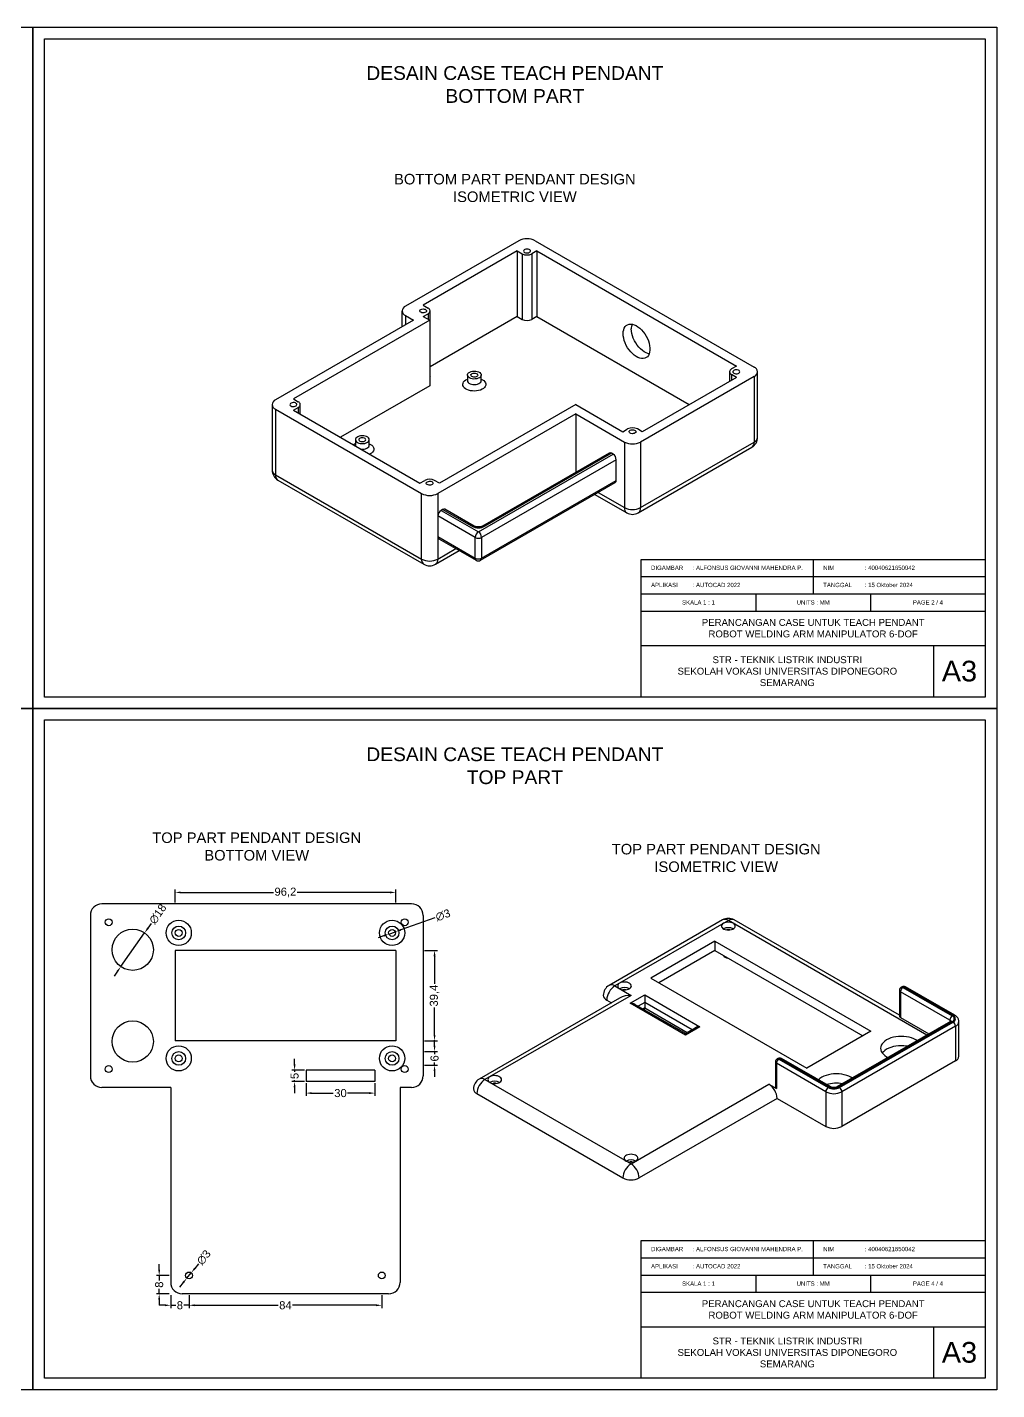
# Model space of a CAD drawing. Header units: millimetres. Extents: x 28 to 868, y 29 to 623.
# Drawn here: x 446 to 868, y 29 to 623 of the extents above; entities that cross this region are included whole.
import ezdxf

# ---------------------------------------------------------------- set-up
doc = ezdxf.new("R2010")
doc.units = ezdxf.units.MM
doc.layers.add('Text', color=7, linetype='Continuous')
doc.styles.get("Standard").update_dxf_attribs({"font": 'arial.ttf'})
doc.dimstyles.new('ISO-25', dxfattribs={"dimtxt": 3.5, "dimasz": 2.5, "dimexe": 1.25, "dimexo": 0.625, "dimtad": 0, "dimtxsty": 'Standard', "dimcen": 2.5, "dimadec": 0, "dimazin": 0, "dimtfac": 1, "dimtmove": 0, "dimatfit": 3, "dimfxl": 1, "dimarcsym": 0})

# ---------------------------------------------------------------- blocks, each defined once
blk = doc.blocks.new('*D52')
at = {"color": 0, "lineweight": -2, "transparency": 16777216}
for p, q in [((623.29, 234.77), (608.37, 229.56)), ((600.82, 226.93), (598.46, 226.1)), ((603.18, 227.75), (606.01, 228.74))]:
    blk.add_line(p, q, dxfattribs=at)
at = {"color": 0, "transparency": 16777216}
for points in [[(600.68, 227.32), (600.96, 226.53), (603.18, 227.75)], [(608.24, 229.95), (608.51, 229.17), (606.01, 228.74)]]:
    blk.add_solid(points, dxfattribs=at)
at = {"layer": 'Defpoints', "color": 0, "transparency": 16777216}
for p in [(603.18, 227.75), (606.01, 228.74)]:
    blk.add_point(p, dxfattribs=at)
at = {"color": 0, "transparency": 16777216, "insert": (626.76, 235.98), "char_height": 3.5, "attachment_point": 5, "rotation": 19.23751}
blk.add_mtext('∅3', dxfattribs=at)
blk = doc.blocks.new('*D53')
at = {"color": 0, "lineweight": -2, "transparency": 16777216}
for p, q in [((505.6, 65.89), (503.1, 65.89)), ((508.1, 70.27), (508.1, 64.64)), ((508.1, 65.89), (510.32, 65.89)), ((516.1, 65.89), (513.88, 65.89)), ((516.1, 70.27), (516.1, 64.64)), ((518.6, 65.89), (521.1, 65.89))]:
    blk.add_line(p, q, dxfattribs=at)
at = {"color": 0, "transparency": 16777216}
for points in [[(505.6, 66.31), (505.6, 65.48), (508.1, 65.89)], [(518.6, 66.31), (518.6, 65.48), (516.1, 65.89)]]:
    blk.add_solid(points, dxfattribs=at)
at = {"layer": 'Defpoints', "color": 0, "transparency": 16777216}
for p in [(508.1, 70.89), (508.1, 65.89), (516.1, 70.89)]:
    blk.add_point(p, dxfattribs=at)
at = {"color": 0, "transparency": 16777216, "insert": (512.1, 65.89), "char_height": 3.5, "attachment_point": 5}
blk.add_mtext('8', dxfattribs=at)
blk = doc.blocks.new('*D54')
at = {"color": 0, "lineweight": -2, "transparency": 16777216}
for p, q in [((503.1, 81.39), (503.1, 83.89)), ((507.47, 78.89), (501.85, 78.89)), ((503.1, 78.89), (503.1, 76.67)), ((503.1, 70.89), (503.1, 73.11)), ((507.47, 70.89), (501.85, 70.89)), ((503.1, 68.39), (503.1, 65.89))]:
    blk.add_line(p, q, dxfattribs=at)
at = {"color": 0, "transparency": 16777216}
for points in [[(502.68, 81.39), (503.51, 81.39), (503.1, 78.89)], [(502.68, 68.39), (503.51, 68.39), (503.1, 70.89)]]:
    blk.add_solid(points, dxfattribs=at)
at = {"layer": 'Defpoints', "color": 0, "transparency": 16777216}
for p in [(503.1, 78.89), (508.1, 78.89), (508.1, 70.89)]:
    blk.add_point(p, dxfattribs=at)
at = {"color": 0, "transparency": 16777216, "insert": (503.1, 74.89), "char_height": 3.5, "attachment_point": 5, "rotation": 90}
blk.add_mtext('8', dxfattribs=at)
blk = doc.blocks.new('*D55')
at = {"color": 0, "lineweight": -2, "transparency": 16777216}
for p, q in [((520.2, 83.93), (518.62, 81.99)), ((515.15, 77.73), (517.04, 80.06)), ((513.57, 75.79), (511.99, 73.85))]:
    blk.add_line(p, q, dxfattribs=at)
at = {"color": 0, "transparency": 16777216}
for points in [[(513.25, 76.06), (513.89, 75.53), (515.15, 77.73)], [(518.3, 82.26), (518.95, 81.73), (517.04, 80.06)]]:
    blk.add_solid(points, dxfattribs=at)
at = {"layer": 'Defpoints', "color": 0, "transparency": 16777216}
for p in [(515.15, 77.73), (517.04, 80.06)]:
    blk.add_point(p, dxfattribs=at)
at = {"color": 0, "transparency": 16777216, "insert": (522.53, 86.78), "char_height": 3.5, "attachment_point": 5, "rotation": 50.81553}
blk.add_mtext('∅3', dxfattribs=at)
blk = doc.blocks.new('*D56')
at = {"color": 0, "lineweight": -2, "transparency": 16777216}
for p, q in [((499.6, 232.34), (498.16, 230.3)), ((486.37, 213.53), (496.72, 228.25)), ((484.93, 211.49), (483.49, 209.44))]:
    blk.add_line(p, q, dxfattribs=at)
at = {"color": 0, "transparency": 16777216}
for points in [[(497.82, 230.54), (498.5, 230.06), (496.72, 228.25)], [(484.59, 211.73), (485.27, 211.25), (486.37, 213.53)]]:
    blk.add_solid(points, dxfattribs=at)
at = {"layer": 'Defpoints', "color": 0, "transparency": 16777216}
for p in [(496.72, 228.25), (486.37, 213.53)]:
    blk.add_point(p, dxfattribs=at)
at = {"color": 0, "transparency": 16777216, "insert": (502.5, 236.47), "char_height": 3.5, "attachment_point": 5, "rotation": 54.87887}
blk.add_mtext('∅18', dxfattribs=at)
blk = doc.blocks.new('*D57')
at = {"color": 0, "lineweight": -2, "transparency": 16777216}
for p, q in [((516.1, 70.27), (516.1, 64.64)), ((518.6, 65.89), (554.97, 65.89)), ((597.6, 65.89), (561.22, 65.89)), ((600.1, 70.27), (600.1, 64.64))]:
    blk.add_line(p, q, dxfattribs=at)
at = {"color": 0, "transparency": 16777216}
for points in [[(518.6, 66.31), (518.6, 65.48), (516.1, 65.89)], [(597.6, 66.31), (597.6, 65.48), (600.1, 65.89)]]:
    blk.add_solid(points, dxfattribs=at)
at = {"layer": 'Defpoints', "color": 0, "transparency": 16777216}
for p in [(516.1, 70.89), (600.1, 70.89), (600.1, 65.89)]:
    blk.add_point(p, dxfattribs=at)
at = {"color": 0, "transparency": 16777216, "insert": (558.1, 65.89), "char_height": 3.5, "attachment_point": 5}
blk.add_mtext('84', dxfattribs=at)
blk = doc.blocks.new('*D58')
at = {"color": 0, "lineweight": -2, "transparency": 16777216}
for p, q in [((510, 241.52), (510, 247.14)), ((512.5, 245.89), (552.94, 245.89)), ((603.7, 245.89), (563.25, 245.89)), ((606.2, 241.52), (606.2, 247.14))]:
    blk.add_line(p, q, dxfattribs=at)
at = {"color": 0, "transparency": 16777216}
for points in [[(512.5, 246.31), (512.5, 245.48), (510, 245.89)], [(603.7, 246.31), (603.7, 245.48), (606.2, 245.89)]]:
    blk.add_solid(points, dxfattribs=at)
at = {"layer": 'Defpoints', "color": 0, "transparency": 16777216}
for p in [(606.2, 245.89), (510, 240.89), (606.2, 240.89)]:
    blk.add_point(p, dxfattribs=at)
at = {"color": 0, "transparency": 16777216, "insert": (558.1, 245.89), "char_height": 3.5, "attachment_point": 5}
blk.add_mtext('96,2', dxfattribs=at)
blk = doc.blocks.new('*D59')
at = {"color": 0, "lineweight": -2, "transparency": 16777216}
for p, q in [((618.72, 220.59), (624.35, 220.59)), ((623.1, 218.09), (623.1, 206.06)), ((623.1, 183.69), (623.1, 195.73)), ((618.72, 181.19), (624.35, 181.19))]:
    blk.add_line(p, q, dxfattribs=at)
at = {"color": 0, "transparency": 16777216}
for points in [[(622.68, 218.09), (623.51, 218.09), (623.1, 220.59)], [(622.68, 183.69), (623.51, 183.69), (623.1, 181.19)]]:
    blk.add_solid(points, dxfattribs=at)
at = {"layer": 'Defpoints', "color": 0, "transparency": 16777216}
for p in [(618.1, 220.59), (623.1, 220.59), (618.1, 181.19)]:
    blk.add_point(p, dxfattribs=at)
at = {"color": 0, "transparency": 16777216, "insert": (623.1, 200.89), "char_height": 3.5, "attachment_point": 5, "rotation": 90}
blk.add_mtext('39,4', dxfattribs=at)
blk = doc.blocks.new('*D60')
at = {"color": 0, "lineweight": -2, "transparency": 16777216}
for p, q in [((623.1, 179.04), (623.1, 181.54)), ((618.72, 176.54), (624.35, 176.54)), ((623.1, 176.54), (623.1, 175.32)), ((618.72, 170.54), (624.35, 170.54)), ((623.1, 170.54), (623.1, 171.76)), ((623.1, 168.04), (623.1, 165.54))]:
    blk.add_line(p, q, dxfattribs=at)
at = {"color": 0, "transparency": 16777216}
for points in [[(622.68, 179.04), (623.51, 179.04), (623.1, 176.54)], [(622.68, 168.04), (623.51, 168.04), (623.1, 170.54)]]:
    blk.add_solid(points, dxfattribs=at)
at = {"layer": 'Defpoints', "color": 0, "transparency": 16777216}
for p in [(618.1, 176.54), (618.1, 170.54), (623.1, 170.54)]:
    blk.add_point(p, dxfattribs=at)
at = {"color": 0, "transparency": 16777216, "insert": (623.1, 173.54), "char_height": 3.5, "attachment_point": 5, "rotation": 90}
blk.add_mtext('6', dxfattribs=at)
blk = doc.blocks.new('*D62')
at = {"color": 0, "lineweight": -2, "transparency": 16777216}
for p, q in [((567.1, 162.77), (567.1, 157.14)), ((597.1, 162.77), (597.1, 157.14)), ((569.6, 158.39), (578.97, 158.39)), ((594.6, 158.39), (585.22, 158.39))]:
    blk.add_line(p, q, dxfattribs=at)
at = {"color": 0, "transparency": 16777216}
for points in [[(569.6, 158.81), (569.6, 157.98), (567.1, 158.39)], [(594.6, 158.81), (594.6, 157.98), (597.1, 158.39)]]:
    blk.add_solid(points, dxfattribs=at)
at = {"layer": 'Defpoints', "color": 0, "transparency": 16777216}
for p in [(567.1, 163.39), (597.1, 163.39), (597.1, 158.39)]:
    blk.add_point(p, dxfattribs=at)
at = {"color": 0, "transparency": 16777216, "insert": (582.1, 158.39), "char_height": 3.5, "attachment_point": 5}
blk.add_mtext('30', dxfattribs=at)
blk = doc.blocks.new('*D63')
at = {"color": 0, "lineweight": -2, "transparency": 16777216}
for p, q in [((562.1, 170.89), (562.1, 173.39)), ((566.47, 168.39), (560.85, 168.39)), ((562.1, 168.39), (562.1, 167.68)), ((566.47, 163.39), (560.85, 163.39)), ((562.1, 163.39), (562.1, 164.11)), ((562.1, 160.89), (562.1, 158.39))]:
    blk.add_line(p, q, dxfattribs=at)
at = {"color": 0, "transparency": 16777216}
for points in [[(561.68, 170.89), (562.51, 170.89), (562.1, 168.39)], [(561.68, 160.89), (562.51, 160.89), (562.1, 163.39)]]:
    blk.add_solid(points, dxfattribs=at)
at = {"layer": 'Defpoints', "color": 0, "transparency": 16777216}
for p in [(567.1, 168.39), (562.1, 163.39), (567.1, 163.39)]:
    blk.add_point(p, dxfattribs=at)
at = {"color": 0, "transparency": 16777216, "insert": (562.1, 165.89), "char_height": 3.5, "attachment_point": 5, "rotation": 90}
blk.add_mtext('5', dxfattribs=at)

msp = doc.modelspace()

# ---------------------------------------------------------------- linework, layer by layer
at = {"color": 7, "linetype": 'Continuous', "lineweight": 25}
for p, q in [((659.865, 530.017), (610.367, 501.443)), ((666.936, 530.017), (762.395, 474.909)), ((659.158, 525.527), (618.145, 501.851)), ((659.158, 525.527), (661.279, 524.302)), ((659.158, 525.527), (659.158, 496.948)), ((661.279, 524.302), (661.279, 495.723)), ((667.643, 525.527), (665.522, 524.302)), ((665.522, 524.302), (665.522, 495.723)), ((667.643, 525.527), (754.617, 475.318)), ((667.643, 525.527), (667.643, 496.948)), ((608.903, 499.402), (608.903, 492.433)), ((618.145, 501.851), (620.267, 500.626)), ((621.145, 470.823), (621.145, 499.402)), ((613.903, 495.32), (553.799, 460.622)), ((620.974, 495.32), (561.577, 461.03)), ((610.367, 497.361), (613.903, 495.32)), ((610.367, 497.361), (610.367, 493.279)), ((618.145, 496.952), (620.267, 498.177)), ((618.145, 496.952), (620.974, 495.32)), ((620.267, 498.177), (620.267, 495.728)), ((620.974, 495.32), (620.974, 466.741)), ((659.158, 496.948), (621.145, 475.004)), ((659.158, 496.948), (661.279, 495.723)), ((667.643, 496.948), (665.522, 495.723)), ((667.643, 496.948), (734.107, 458.579)), ((754.617, 475.318), (752.496, 474.093)), ((637.419, 471.436), (637.419, 468.986)), ((643.419, 468.986), (643.419, 471.436)), ((762.395, 470.827), (712.898, 442.253)), ((754.617, 470.419), (713.605, 446.743)), ((751.617, 472.868), (751.617, 468.687)), ((754.617, 470.419), (752.496, 471.644)), ((752.496, 471.644), (752.496, 469.195)), ((762.395, 470.827), (762.395, 442.248)), ((763.86, 444.289), (763.86, 472.868)), ((620.974, 466.741), (582.087, 444.292)), ((552.334, 458.581), (552.334, 430.002)), ((561.577, 461.03), (563.698, 459.806)), ((564.577, 454.4), (564.577, 458.581)), ((684.613, 458.581), (625.217, 424.292)), ((684.613, 458.581), (705.12, 446.743)), ((553.799, 456.54), (617.438, 419.802)), ((553.799, 456.54), (553.799, 427.961)), ((561.577, 456.132), (563.698, 457.357)), ((561.577, 456.132), (616.731, 424.292)), ((563.698, 457.357), (563.698, 454.907)), ((684.613, 454.499), (624.509, 419.802)), ((684.613, 454.499), (705.827, 442.253)), ((684.613, 454.499), (684.613, 429.049)), ((705.12, 446.743), (707.241, 447.968)), ((713.605, 446.743), (711.484, 447.968)), ((588.629, 443.27), (588.629, 440.82)), ((588.629, 440.815), (588.687, 440.482)), ((594.629, 440.82), (594.629, 443.27)), ((594.629, 441.496), (595.164, 441.228)), ((705.827, 442.253), (705.827, 413.674)), ((711.862, 411.385), (761.359, 439.959)), ((712.898, 442.253), (712.898, 413.674)), ((712.898, 413.674), (762.395, 442.248)), ((642.187, 403.064), (700.877, 436.945)), ((702.291, 434.496), (643.601, 400.615)), ((699.17, 437.452), (644.016, 405.612)), ((700.17, 437.353), (645.015, 405.513)), ((700.877, 436.945), (700.17, 437.353)), ((702.291, 425.514), (702.291, 434.496)), ((553.799, 427.961), (617.438, 391.223)), ((554.834, 425.672), (618.474, 388.934)), ((616.731, 424.292), (618.853, 425.517)), ((625.217, 424.292), (623.095, 425.517)), ((643.187, 390.717), (701.877, 424.598)), ((643.601, 391.633), (702.291, 425.514)), ((617.438, 391.223), (617.438, 419.802)), ((624.509, 419.802), (624.509, 391.223)), ((692.926, 419.431), (706.862, 411.385)), ((694.39, 420.276), (705.827, 413.674)), ((640.773, 400.615), (624.509, 410.003)), ((626.631, 412.861), (625.924, 412.453)), ((625.924, 412.453), (642.187, 403.064)), ((639.359, 405.513), (626.631, 412.861)), ((640.359, 405.612), (627.631, 412.96)), ((624.509, 401.021), (640.773, 391.633)), ((624.924, 400.106), (641.187, 390.717)), ((640.773, 391.633), (640.773, 400.615)), ((643.601, 400.615), (643.601, 391.633)), ((623.474, 388.934), (633.875, 394.938)), ((624.509, 391.223), (632.41, 395.784)), ((613.097, 240.893), (478.097, 240.893)), ((473.097, 235.893), (473.097, 165.893)), ((618.097, 235.893), (618.097, 165.893)), ((748.641, 233.919), (699.143, 205.345)), ((751.141, 233.672), (701.643, 205.097)), ((837.674, 183.717), (751.141, 233.672)), ((825.725, 192.306), (753.641, 233.919)), ((509.997, 220.593), (509.997, 181.193)), ((606.197, 220.593), (509.997, 220.593)), ((606.197, 220.593), (606.197, 181.193)), ((745.201, 224.61), (717.341, 208.526)), ((745.201, 220.527), (720.877, 206.485)), ((745.201, 224.61), (813.225, 185.34)), ((745.201, 224.61), (745.201, 220.527)), ((745.201, 220.527), (809.689, 183.299)), ((717.341, 208.526), (785.365, 169.257)), ((701.643, 205.097), (708.714, 201.015)), ((825.725, 203.222), (825.725, 191.874)), ((847.661, 190.2), (826.165, 202.609)), ((826.165, 202.609), (826.165, 191.398)), ((826.829, 204.725), (826.475, 204.521)), ((827.579, 204.65), (827.225, 204.446)), ((827.225, 204.446), (848.721, 192.037)), ((849.075, 192.241), (827.579, 204.65)), ((849.825, 192.315), (828.329, 204.725)), ((703.715, 199.82), (642.575, 164.525)), ((708.714, 201.015), (645.075, 164.277)), ((698.108, 198.974), (700.178, 197.778)), ((708.361, 197.546), (714.725, 201.22)), ((732.402, 183.667), (708.361, 197.546)), ((732.402, 184.343), (710.361, 197.067)), ((714.725, 197.954), (711.775, 196.251)), ((714.725, 201.22), (738.766, 187.341)), ((714.725, 201.22), (714.725, 195.504)), ((735.352, 186.046), (714.725, 197.954)), ((714.725, 195.504), (713.897, 195.026)), ((714.725, 195.504), (733.23, 184.821)), ((826.165, 191.398), (838.572, 184.236)), ((847.661, 190.2), (847.661, 189.483)), ((738.766, 187.341), (732.402, 183.667)), ((736.767, 186.862), (732.402, 184.343)), ((732.402, 184.343), (732.402, 183.667)), ((813.225, 185.34), (785.365, 169.257)), ((847.972, 189.662), (798.474, 161.088)), ((848.721, 189.588), (799.224, 161.013)), ((799.578, 160.809), (849.075, 189.384)), ((850.136, 187.547), (800.638, 158.972)), ((850.136, 187.547), (850.136, 172.44)), ((851.6, 174.482), (851.6, 189.588)), ((606.197, 181.193), (509.997, 181.193)), ((772.735, 173.497), (772.382, 173.293)), ((773.485, 173.423), (773.132, 173.219)), ((773.132, 173.219), (794.628, 160.809)), ((794.981, 161.013), (773.485, 173.423)), ((795.731, 161.088), (774.235, 173.497)), ((850.136, 172.44), (800.638, 143.866)), ((820.119, 174.258), (820.73, 173.936)), ((567.097, 168.393), (567.097, 163.393)), ((597.097, 168.393), (567.097, 168.393)), ((597.097, 168.393), (597.097, 163.393)), ((771.632, 171.994), (771.632, 160.971)), ((793.567, 158.972), (772.071, 171.382)), ((772.071, 171.382), (772.071, 160.358)), ((508.097, 160.893), (478.097, 160.893)), ((508.097, 160.893), (508.097, 75.893)), ((597.097, 163.393), (567.097, 163.393)), ((613.097, 160.893), (608.097, 160.893)), ((608.097, 160.893), (608.097, 75.893)), ((645.075, 164.277), (708.714, 127.539)), ((708.714, 127.539), (768.818, 162.236)), ((768.818, 162.236), (772.071, 160.358)), ((641.539, 158.153), (705.179, 121.415)), ((772.354, 156.112), (712.25, 121.415)), ((772.354, 156.112), (793.567, 143.866)), ((793.567, 158.972), (793.567, 143.866)), ((800.638, 158.972), (800.638, 143.866)), ((603.097, 70.893), (513.097, 70.893))]:
    msp.add_line(p, q, dxfattribs=at)
at = {"linetype": 'ByBlock'}
for p, q in [((713.097, 391.071), (863.097, 391.071)), ((713.097, 331.071), (713.097, 391.071)), ((713.097, 383.571), (863.097, 383.571)), ((713.097, 376.071), (863.097, 376.071)), ((713.097, 368.571), (863.097, 368.571)), ((713.097, 353.571), (863.097, 353.571)), ((840.597, 353.571), (840.597, 331.071)), ((863.097, 331.071), (713.097, 331.071)), ((863.097, 331.071), (713.097, 331.071)), ((713.097, 94.071), (863.097, 94.071)), ((713.097, 34.071), (713.097, 94.071)), ((713.097, 86.571), (863.097, 86.571)), ((713.097, 79.071), (863.097, 79.071)), ((713.097, 71.571), (863.097, 71.571)), ((713.097, 56.571), (863.097, 56.571)), ((840.597, 56.571), (840.597, 34.071)), ((863.097, 34.071), (713.097, 34.071))]:
    msp.add_line(p, q, dxfattribs=at)
for p, q in [((788.097, 391.071), (788.097, 383.571)), ((788.097, 383.571), (788.097, 376.071)), ((763.097, 376.071), (763.097, 368.571)), ((813.097, 376.071), (813.097, 368.571)), ((788.097, 94.071), (788.097, 86.571)), ((788.097, 86.571), (788.097, 79.071)), ((763.097, 79.071), (763.097, 71.571)), ((813.097, 79.071), (813.097, 71.571))]:
    msp.add_line(p, q)
for points in [[(28.097, 623.071), (448.097, 623.071), (448.097, 326.071), (28.097, 326.071)], [(448.097, 623.071), (868.097, 623.071), (868.097, 326.071), (448.097, 326.071)], [(453.097, 618.071), (863.097, 618.071), (863.097, 331.071), (453.097, 331.071)], [(28.097, 326.071), (448.097, 326.071), (448.097, 29.071), (28.097, 29.071)], [(448.097, 326.071), (868.097, 326.071), (868.097, 29.071), (448.097, 29.071)], [(453.097, 321.071), (863.097, 321.071), (863.097, 34.071), (453.097, 34.071)]]:
    msp.add_lwpolyline(points, close=True)
at = {"color": 7, "linetype": 'Continuous', "lineweight": 25, "flags": 128}
for points in [[(662.34, 524.914), (662.741, 524.749), (663.215, 524.667), (663.708, 524.679), (664.168, 524.783), (664.545, 524.967), (664.798, 525.212), (664.899, 525.491), (664.838, 525.774), (664.621, 526.03), (664.272, 526.231), (663.828, 526.357), (663.338, 526.392), (662.855, 526.333), (662.431, 526.188), (662.112, 525.97), (661.932, 525.704), (661.912, 525.42), (662.053, 525.146), (662.34, 524.914)], [(617.085, 498.789), (616.798, 499.021), (616.657, 499.295), (616.677, 499.579), (616.857, 499.845), (617.176, 500.062), (617.6, 500.208), (618.083, 500.267), (618.573, 500.232), (619.017, 500.106), (619.366, 499.905), (619.583, 499.649), (619.644, 499.366), (619.543, 499.087), (619.29, 498.842), (618.913, 498.658), (618.453, 498.554), (617.96, 498.542), (617.487, 498.624), (617.085, 498.789)], [(705.296, 489.5), (705.353, 490.405), (705.522, 491.227), (705.801, 491.949), (706.183, 492.558), (706.661, 493.043), (707.227, 493.392), (707.868, 493.601), (708.573, 493.664), (709.327, 493.58), (710.117, 493.352), (710.926, 492.983), (711.74, 492.48), (712.541, 491.854), (713.315, 491.117), (714.047, 490.283), (714.722, 489.368), (715.326, 488.39), (715.849, 487.368), (716.281, 486.322), (716.612, 485.272), (716.836, 484.239), (716.949, 483.243), (716.949, 482.303), (716.836, 481.438), (716.612, 480.664), (716.281, 479.997), (715.849, 479.449), (715.326, 479.031), (714.722, 478.751), (714.047, 478.615), (713.315, 478.625), (712.541, 478.782), (711.74, 479.081), (710.926, 479.518), (710.117, 480.083), (709.327, 480.767), (708.573, 481.554), (707.868, 482.431), (707.227, 483.38), (706.661, 484.382), (706.183, 485.419), (705.801, 486.469), (705.522, 487.513), (705.353, 488.53), (705.296, 489.5)], [(716.625, 480.698), (716.077, 480.823), (715.275, 481.122), (714.462, 481.559), (713.653, 482.124), (712.863, 482.808), (712.108, 483.595), (711.403, 484.472), (710.762, 485.421), (710.197, 486.423), (709.718, 487.46), (709.336, 488.51), (709.058, 489.554), (708.889, 490.571), (708.832, 491.541)], [(621.145, 470.823), (621.088, 470.485), (620.974, 470.245)], [(643.419, 469.662), (643.955, 469.394), (644.529, 468.997), (644.972, 468.547), (645.268, 468.058), (645.408, 467.547), (645.388, 467.03), (645.208, 466.523), (644.874, 466.043), (644.397, 465.604), (643.793, 465.222), (643.079, 464.909), (642.281, 464.674), (641.422, 464.525), (640.531, 464.467), (639.637, 464.502), (638.768, 464.629), (637.952, 464.843), (637.215, 465.137), (636.581, 465.503), (636.071, 465.929), (635.7, 466.4), (635.481, 466.901), (635.421, 467.418), (635.521, 467.932), (635.779, 468.428), (636.186, 468.889), (636.729, 469.3), (637.39, 469.65), (637.419, 469.662)], [(638.298, 470.211), (637.866, 470.527), (637.572, 470.891), (637.431, 471.285), (637.451, 471.687), (637.631, 472.075), (637.962, 472.429), (638.425, 472.729), (638.996, 472.96), (639.643, 473.109), (640.332, 473.167), (641.026, 473.132), (641.687, 473.005), (642.28, 472.794), (642.773, 472.51), (643.138, 472.168), (643.357, 471.786), (643.418, 471.385), (643.317, 470.987), (643.06, 470.614), (642.66, 470.284), (642.14, 470.017), (641.527, 469.826), (640.854, 469.722), (640.158, 469.71), (639.476, 469.792), (638.844, 469.962), (638.298, 470.211)], [(639.359, 470.823), (639.072, 471.055), (638.931, 471.329), (638.951, 471.613), (639.131, 471.879), (639.45, 472.096), (639.874, 472.242), (640.357, 472.301), (640.847, 472.266), (641.291, 472.14), (641.64, 471.939), (641.857, 471.683), (641.918, 471.4), (641.817, 471.121), (641.564, 470.876), (641.187, 470.692), (640.727, 470.588), (640.234, 470.576), (639.761, 470.658), (639.359, 470.823)], [(753.556, 472.256), (753.958, 472.09), (754.432, 472.009), (754.925, 472.021), (755.385, 472.125), (755.762, 472.309), (756.014, 472.554), (756.116, 472.833), (756.055, 473.115), (755.838, 473.372), (755.489, 473.573), (755.045, 473.698), (754.555, 473.734), (754.072, 473.675), (753.648, 473.529), (753.328, 473.312), (753.149, 473.046), (753.129, 472.761), (753.269, 472.488), (753.556, 472.256)], [(637.419, 468.981), (637.481, 468.636), (637.7, 468.254), (638.066, 467.912), (638.559, 467.628), (639.151, 467.416), (639.813, 467.29), (640.507, 467.255), (641.196, 467.313), (641.843, 467.462), (642.414, 467.692), (642.877, 467.993), (643.207, 468.347), (643.388, 468.735), (643.419, 468.988)], [(560.516, 457.969), (560.918, 457.803), (561.391, 457.722), (561.885, 457.734), (562.345, 457.837), (562.722, 458.022), (562.974, 458.266), (563.076, 458.545), (563.015, 458.828), (562.798, 459.084), (562.449, 459.286), (562.005, 459.411), (561.515, 459.446), (561.032, 459.388), (560.607, 459.242), (560.288, 459.025), (560.109, 458.759), (560.088, 458.474), (560.229, 458.201), (560.516, 457.969)], [(708.302, 446.131), (708.015, 446.363), (707.874, 446.636), (707.894, 446.921), (708.074, 447.187), (708.393, 447.404), (708.817, 447.55), (709.3, 447.609), (709.79, 447.573), (710.234, 447.448), (710.583, 447.247), (710.8, 446.99), (710.861, 446.708), (710.76, 446.429), (710.507, 446.184), (710.13, 445.999), (709.67, 445.896), (709.177, 445.884), (708.703, 445.965), (708.302, 446.131)], [(589.508, 442.045), (590.054, 441.796), (590.685, 441.626), (591.367, 441.544), (592.064, 441.556), (592.737, 441.66), (593.35, 441.851), (593.87, 442.118), (594.27, 442.448), (594.527, 442.821), (594.628, 443.219), (594.567, 443.62), (594.348, 444.002), (593.982, 444.344), (593.49, 444.628), (592.897, 444.839), (592.236, 444.966), (591.542, 445.001), (590.852, 444.942), (590.205, 444.794), (589.635, 444.563), (589.171, 444.263), (588.841, 443.909), (588.661, 443.521), (588.64, 443.119), (588.781, 442.725), (589.076, 442.36), (589.508, 442.045)], [(590.568, 442.657), (590.97, 442.492), (591.443, 442.41), (591.937, 442.422), (592.397, 442.526), (592.774, 442.71), (593.026, 442.955), (593.128, 443.234), (593.067, 443.517), (592.85, 443.773), (592.501, 443.974), (592.057, 444.1), (591.567, 444.135), (591.084, 444.076), (590.659, 443.93), (590.34, 443.713), (590.161, 443.447), (590.14, 443.163), (590.281, 442.889), (590.568, 442.657)], [(591.043, 439.121), (591.716, 439.089), (592.405, 439.147), (593.053, 439.296), (593.623, 439.526), (594.086, 439.827), (594.417, 440.181), (594.597, 440.569), (594.629, 440.822)], [(595.164, 441.228), (595.739, 440.831), (596.181, 440.381), (596.477, 439.892), (596.618, 439.381), (596.597, 438.864), (596.418, 438.357), (596.084, 437.877), (595.607, 437.438), (595.002, 437.056), (594.798, 436.954)], [(619.913, 423.68), (619.626, 423.912), (619.485, 424.185), (619.506, 424.47), (619.685, 424.735), (620.004, 424.953), (620.429, 425.099), (620.912, 425.157), (621.402, 425.122), (621.845, 424.997), (622.195, 424.795), (622.412, 424.539), (622.473, 424.256), (622.371, 423.977), (622.118, 423.732), (621.742, 423.548), (621.282, 423.445), (620.788, 423.433), (620.315, 423.514), (619.913, 423.68)], [(749.019, 232.447), (748.583, 232.127), (748.288, 231.758), (748.15, 231.358), (748.178, 230.952), (748.369, 230.56), (748.714, 230.205), (749.192, 229.906), (749.779, 229.679), (750.44, 229.539), (751.141, 229.491), (751.841, 229.539), (752.503, 229.679), (753.089, 229.906), (753.568, 230.205), (753.912, 230.56), (754.104, 230.952), (754.131, 231.358), (753.994, 231.758), (753.699, 232.127), (753.262, 232.447)], [(703.765, 203.873), (704.318, 203.621), (704.959, 203.45), (705.651, 203.371), (706.355, 203.387), (707.034, 203.497), (707.649, 203.696), (708.167, 203.973), (708.559, 204.311), (708.803, 204.693), (708.886, 205.097), (708.803, 205.502), (708.559, 205.884), (708.167, 206.222), (707.649, 206.499), (707.034, 206.698), (706.355, 206.808), (705.651, 206.824), (704.959, 206.745), (704.318, 206.574), (703.765, 206.322)], [(833.404, 181.253), (832.847, 181.605), (831.962, 182.053), (830.983, 182.431), (829.927, 182.732), (828.812, 182.95), (827.658, 183.083), (826.483, 183.127), (825.308, 183.083), (824.154, 182.95), (823.039, 182.732), (821.983, 182.431), (821.004, 182.053), (820.119, 181.605), (819.343, 181.094), (818.689, 180.529), (818.168, 179.92), (817.79, 179.276), (817.56, 178.61), (817.483, 177.932), (817.56, 177.253), (817.79, 176.587), (818.168, 175.943), (818.689, 175.334), (819.343, 174.769), (820.119, 174.258), (820.119, 174.258)], [(829.169, 178.808), (828.812, 178.867), (827.658, 179), (826.483, 179.044), (825.308, 179), (824.154, 178.867), (823.039, 178.649), (821.983, 178.348), (821.004, 177.971), (820.119, 177.523), (819.343, 177.012), (818.689, 176.447), (818.207, 175.89)], [(805.12, 164.924), (804.563, 165.277), (803.678, 165.725), (802.699, 166.103), (801.643, 166.403), (800.528, 166.622), (799.373, 166.754), (798.199, 166.799), (797.024, 166.754), (795.869, 166.622), (794.755, 166.403), (793.699, 166.103), (792.72, 165.725), (791.835, 165.277), (791.059, 164.766), (790.404, 164.201), (790.38, 164.177)], [(647.196, 163.052), (647.75, 162.8), (648.39, 162.63), (649.082, 162.551), (649.787, 162.567), (650.465, 162.677), (651.081, 162.876), (651.599, 163.152), (651.99, 163.491), (652.234, 163.873), (652.317, 164.277), (652.234, 164.681), (651.99, 165.063), (651.599, 165.402), (651.081, 165.678), (650.465, 165.877), (649.787, 165.988), (649.082, 166.004), (648.39, 165.924), (647.75, 165.754), (647.196, 165.502)], [(710.836, 128.763), (711.272, 129.083), (711.567, 129.453), (711.705, 129.852), (711.677, 130.259), (711.486, 130.651), (711.141, 131.006), (710.663, 131.305), (710.076, 131.531), (709.415, 131.672), (708.714, 131.72), (708.014, 131.672), (707.352, 131.531), (706.766, 131.305), (706.287, 131.006), (705.943, 130.651), (705.751, 130.259), (705.724, 129.852), (705.861, 129.453), (706.156, 129.083), (706.593, 128.763)]]:
    msp.add_lwpolyline(points, dxfattribs=at)
at = {"color": 7, "linetype": 'Continuous', "lineweight": 25}
for centre, radius in [((481.097, 232.893), 1.5), ((511.597, 228.243), 5.5), ((604.597, 228.243), 5.5), ((610.097, 232.893), 1.5), ((491.547, 220.893), 9), ((511.597, 228.243), 3), ((511.597, 228.243), 1.5), ((604.597, 228.243), 3), ((604.597, 228.243), 1.5), ((491.547, 180.893), 9), ((511.597, 173.543), 5.5), ((604.597, 173.543), 5.5), ((511.597, 173.543), 3), ((511.597, 173.543), 1.5), ((604.597, 173.543), 3), ((604.597, 173.543), 1.5), ((481.097, 168.893), 1.5), ((610.097, 168.893), 1.5), ((516.097, 78.893), 1.5), ((600.097, 78.893), 1.5)]:
    msp.add_circle(centre, radius, dxfattribs=at)
for centre, radius, start, end in [((663.4, 523.193), 7.685, 62.609672, 117.390328), ((663.4, 528.396), 4.611, 242.609672, 297.390328), ((611.142, 499.402), 2.183, 110.783421, 249.216579), ((619.802, 499.402), 1.31, 290.783421, 69.216579), ((663.4, 499.817), 4.611, 242.609672, 297.390328), ((714.603, 491.656), 5.773, 160.230565, 181.141159), ((752.961, 472.868), 1.31, 110.783421, 249.216579), ((761.621, 472.868), 2.183, 290.783421, 69.216579), ((554.573, 458.581), 2.183, 110.783421, 249.216579), ((563.233, 458.581), 1.31, 290.783421, 69.216579), ((709.362, 443.874), 4.611, 62.609672, 117.390328), ((590.56, 436.979), 4.912, 113.152053, 124.73782), ((709.362, 449.077), 7.685, 242.609672, 297.390328), ((758.86, 444.289), 5, 299.997312, 0), ((759.945, 441.978), 2.465, 305.013333, 6.298848), ((761.357, 444.539), 2.515, 294.374658, 354.305201), ((699.584, 436.536), 1.006, 54.382423, 114.307119), ((699.221, 434.356), 3.074, 2.605478, 57.394522), ((557.334, 430.002), 5, 180, 240.002688), ((554.837, 430.252), 2.515, 185.694799, 245.625342), ((556.177, 427.658), 2.398, 172.74417, 235.943649), ((620.974, 421.423), 4.611, 62.609672, 117.390328), ((701.34, 425.393), 0.959, 304.056351, 7.25583), ((620.974, 426.625), 7.685, 242.609672, 297.390328), ((627.58, 409.864), 3.074, 122.605478, 177.394522), ((627.217, 412.043), 1.006, 65.692881, 125.617577), ((708.277, 413.404), 2.465, 173.701152, 234.986667), ((709.362, 420.498), 7.685, 242.609672, 297.390328), ((709.362, 415.715), 5, 240.002688, 299.997312), ((710.448, 413.404), 2.465, 305.013333, 6.298848), ((639.945, 404.696), 1.006, 65.709643, 125.616117), ((642.187, 410.972), 6.148, 242.609672, 297.390328), ((644.43, 404.695), 1.006, 54.386938, 114.255301), ((625.489, 400.913), 0.986, 173.701152, 234.986667), ((643.843, 400.475), 3.074, 122.605478, 177.394522), ((642.187, 403.344), 3.074, 242.609672, 297.390328), ((640.531, 400.475), 3.074, 2.605478, 57.394522), ((619.817, 390.92), 2.398, 172.74417, 235.943649), ((620.974, 398.047), 7.685, 242.609672, 297.390328), ((620.974, 393.264), 5, 240.002688, 299.997312), ((622.131, 390.92), 2.398, 304.056351, 7.25583), ((641.724, 391.512), 0.959, 172.74417, 235.943649), ((642.187, 394.362), 3.074, 242.609672, 297.390328), ((642.187, 392.449), 2, 240.002688, 299.997312), ((642.65, 391.512), 0.959, 304.056351, 7.25583), ((478.097, 235.893), 5, 90, 180), ((613.097, 235.893), 5, 0, 90), ((751.141, 229.589), 5, 60.002688, 119.997312), ((749.676, 231.627), 2.515, 54.382423, 114.307119), ((751.141, 228.353), 4.611, 62.609672, 117.390328), ((752.605, 231.627), 2.515, 65.692881, 125.617577), ((751.141, 225.955), 4.565, 62.310332, 117.684292), ((751.141, 227.179), 2.462, 73.464778, 106.535222), ((751.145, 220.043), 2.799, 215.760229, 264.245147), ((701.643, 201.015), 5, 119.997312, 180), ((705.784, 198.624), 7.684, 122.605478, 177.394522), ((700.179, 203.053), 2.515, 54.382423, 114.307119), ((704.229, 205.097), 1.31, 110.783421, 249.216579), ((705.886, 199.814), 4.58, 62.410809, 117.589191), ((705.886, 201.048), 2.467, 73.502439, 106.497561), ((827.225, 203.222), 1.5, 119.997312, 180), ((826.476, 203.296), 0.754, 185.694799, 245.625342), ((828.468, 202.504), 2.305, 122.605478, 177.394522), ((826.786, 203.833), 0.754, 54.382423, 114.307119), ((827.579, 203.426), 1.5, 60.002688, 119.997312), ((827.14, 204.037), 0.754, 54.382423, 114.307119), ((828.018, 204.037), 0.754, 65.692881, 125.617577), ((699.146, 201.264), 2.515, 185.694799, 245.625342), ((708.49, 190.903), 10.115, 88.727835, 118.169541), ((708.442, 193.466), 4.081, 61.958772, 91.143852), ((713.352, 198.661), 3.777, 280.419576, 297.172675), ((849.964, 190.095), 2.305, 122.605478, 177.394522), ((847.31, 189.466), 0.814, 18.379284, 64.437255), ((848.257, 190.812), 1.31, 290.783421, 69.216579), ((849.515, 191.627), 0.755, 65.892377, 125.600177), ((848.533, 190.812), 1.528, 290.783421, 69.216579), ((738.685, 183.261), 4.081, 88.856148, 118.041228), ((848.282, 188.974), 0.754, 54.382423, 114.307119), ((847.833, 187.442), 2.305, 2.605478, 57.394522), ((849.146, 189.802), 2.463, 293.68457, 355.115144), ((773.132, 171.994), 1.5, 119.997312, 180), ((774.374, 171.277), 2.305, 122.605478, 177.394522), ((772.692, 172.605), 0.754, 54.382423, 114.307119), ((773.485, 172.198), 1.5, 60.002688, 119.997312), ((773.046, 172.81), 0.754, 54.382423, 114.307119), ((773.925, 172.81), 0.754, 65.692881, 125.617577), ((849.098, 174.731), 2.515, 294.374658, 354.305201), ((772.382, 172.069), 0.754, 185.694799, 245.625342), ((478.097, 165.893), 5, 180, 270), ((613.097, 165.893), 5, 270, 0), ((645.075, 160.194), 5, 119.997312, 180), ((649.215, 157.804), 7.684, 122.605478, 177.394522), ((643.61, 162.233), 2.515, 54.382423, 114.307119), ((647.661, 164.277), 1.31, 110.783421, 249.216579), ((649.317, 158.993), 4.58, 62.410809, 117.589191), ((649.317, 160.227), 2.467, 73.502439, 106.497561), ((764.678, 155.763), 7.684, 2.605478, 57.394522), ((772.382, 161.045), 0.754, 185.694799, 245.625342), ((795.87, 158.867), 2.305, 122.605478, 177.394522), ((798.207, 147.816), 14.906, 79.651083, 106.526451), ((797.103, 165.586), 5.38, 242.609672, 297.390328), ((795.421, 160.4), 0.755, 65.794191, 125.608747), ((797.103, 165.108), 4.611, 242.609672, 297.390328), ((798.784, 160.399), 0.755, 54.397515, 114.134055), ((798.335, 158.867), 2.305, 2.605478, 57.394522), ((642.577, 160.444), 2.515, 185.694799, 245.625342), ((797.103, 165.796), 7.685, 242.609672, 297.390328), ((797.103, 150.69), 7.685, 242.609672, 297.390328), ((712.855, 121.066), 7.684, 122.605478, 177.394522), ((708.714, 124.721), 4.565, 62.310332, 117.684292), ((708.714, 132.857), 4.611, 242.609672, 297.390328), ((708.714, 125.944), 2.462, 73.464778, 106.535222), ((704.574, 121.066), 7.684, 2.605478, 57.394522), ((708.714, 128.239), 7.685, 242.609672, 297.390328), ((513.097, 75.893), 5, 180, 270), ((603.097, 75.893), 5, 270, 0)]:
    msp.add_arc(centre, radius, start, end, dxfattribs=at)
for points, knots in [([(637.415, 468.986), (637.417, 468.971), (637.421, 468.926), (637.393, 468.875), (637.404, 468.892), (637.404, 468.892)], [0, 0, 0, 0, 0.3365802, 0.989193, 1, 1, 1, 1]), ([(643.429, 468.901), (643.431, 468.898), (643.439, 468.884), (643.416, 468.946), (643.421, 468.977), (643.422, 468.982)], [0, 0, 0, 0, 0.1848925, 0.8755746, 1, 1, 1, 1]), ([(588.625, 440.82), (588.626, 440.805), (588.631, 440.76), (588.603, 440.709), (588.614, 440.726), (588.614, 440.726)], [0, 0, 0, 0, 0.3365802, 0.989193, 1, 1, 1, 1]), ([(594.639, 440.735), (594.641, 440.732), (594.649, 440.718), (594.625, 440.78), (594.63, 440.811), (594.631, 440.816)], [0, 0, 0, 0, 0.1848925, 0.8755746, 1, 1, 1, 1]), ([(644.016, 405.612), (643.969, 405.587), (643.835, 405.514), (643.524, 405.391), (643.072, 405.276), (642.551, 405.207), (641.998, 405.197), (641.453, 405.249), (640.961, 405.356), (640.588, 405.49), (640.426, 405.576), (640.359, 405.612)], [0, 0, 0, 0, 0.0615865, 0.1761614, 0.2945782, 0.4171093, 0.5422617, 0.6682106, 0.7926093, 0.9138751, 1, 1, 1, 1]), ([(825.737, 191.875), (825.745, 191.822), (825.761, 191.713), (825.947, 191.533), (826.11, 191.432), (826.165, 191.398)], [0, 0, 0, 0, 0.3831313, 0.7952025, 1, 1, 1, 1]), ([(851.587, 189.595), (851.591, 189.641), (851.612, 189.889), (851.51, 190.334), (851.29, 190.894), (850.947, 191.404), (850.495, 191.867), (850.097, 192.155), (849.858, 192.296), (849.825, 192.315)], [0, 0, 0, 0, 0.0415711, 0.221569, 0.398886, 0.5786125, 0.7654681, 0.9675382, 1, 1, 1, 1]), ([(848.148, 189.794), (848.145, 189.79), (848.14, 189.781), (848.05, 189.708), (847.979, 189.667), (847.972, 189.662)], [0, 0, 0, 0, 0.4385872, 0.9390478, 1, 1, 1, 1]), ([(798.474, 161.088), (798.433, 161.066), (798.317, 161.002), (798.035, 160.898), (797.626, 160.809), (797.161, 160.772), (796.684, 160.795), (796.245, 160.876), (795.92, 160.987), (795.784, 161.06), (795.731, 161.088)], [0, 0, 0, 0, 0.0707033, 0.202691, 0.3397547, 0.4817668, 0.626256, 0.7700948, 0.9102773, 1, 1, 1, 1])]:
    msp.add_open_spline(points, degree=3, knots=knots, dxfattribs=at)

# ---------------------------------------------------------------- texts
at = {"linetype": 'ByBlock'}
for s, width, heights, insert, char_height, attachment_point in [('      DIGAMBAR^I: ALFONSUS GIOVANNI MAHENDRA P.', 75, [7.5], (713.097, 387.408), 1.875, 4), ('      NIM^I^I: 40040621650042', 75, [7.5], (788.097, 387.408), 1.875, 4), ('      APLIKASI^I: AUTOCAD 2022', 75, [7.5], (713.097, 379.908), 1.875, 4), ('      TANGGAL^I: 15 Oktober 2024', 75, [7.5], (788.097, 379.908), 1.875, 4), ('SKALA 1 : 1', 15.62297, [0], (738.097, 372.321), 1.875, 5), ('UNITS : MM', 15.62297, [0], (788.097, 372.321), 1.875, 5), ('PAGE 2 / 4', 15.62297, [0], (838.097, 372.321), 1.875, 5), ('PERANCANGAN CASE UNTUK TEACH PENDANT\\PROBOT WELDING ARM MANIPULATOR 6-DOF', 150, [0], (788.097, 361.071), 3, 5), ('STR - TEKNIK LISTRIK INDUSTRI\\PSEKOLAH VOKASI UNIVERSITAS DIPONEGORO\\PSEMARANG', 127.5, [0], (776.847, 342.321), 3, 5), ('A3', 22.5, [0], (851.847, 342.321), 9, 5), ('      DIGAMBAR^I: ALFONSUS GIOVANNI MAHENDRA P.', 75, [7.5], (713.097, 90.408), 1.875, 4), ('      NIM^I^I: 40040621650042', 75, [7.5], (788.097, 90.408), 1.875, 4), ('      APLIKASI^I: AUTOCAD 2022', 75, [7.5], (713.097, 82.908), 1.875, 4), ('      TANGGAL^I: 15 Oktober 2024', 75, [7.5], (788.097, 82.908), 1.875, 4), ('SKALA 1 : 1', 15.62297, [0], (738.097, 75.321), 1.875, 5), ('UNITS : MM', 15.62297, [0], (788.097, 75.321), 1.875, 5), ('PAGE 4 / 4', 15.62297, [0], (838.097, 75.321), 1.875, 5), ('PERANCANGAN CASE UNTUK TEACH PENDANT\\PROBOT WELDING ARM MANIPULATOR 6-DOF', 150, [0], (788.097, 64.071), 3, 5), ('STR - TEKNIK LISTRIK INDUSTRI\\PSEKOLAH VOKASI UNIVERSITAS DIPONEGORO\\PSEMARANG', 127.5, [0], (776.847, 45.321), 3, 5), ('A3', 22.5, [0], (851.847, 45.321), 9, 5)]:
    msp.add_mtext_dynamic_manual_height_columns(s, width=width, gutter_width=9.375, heights=heights, dxfattribs=dict(at, insert=insert, char_height=char_height, attachment_point=attachment_point))
at = {"layer": 'Text', "attachment_point": 5}
for s, width, heights, insert, char_height in [('\\pxqc;DESAIN CASE TEACH PENDANT\\PBOTTOM PART', 128.86568, [18.465], (658.097, 598.071), 6), ('\\pxqc;BOTTOM PART PENDANT DESIGN\\PISOMETRIC VIEW', 105.75176, [12.541], (658.097, 552.986), 4.6), ('\\pxqc;DESAIN CASE TEACH PENDANT\\PTOP PART', 128.86568, [18.465], (658.097, 301.071), 6), ('\\pxqc;TOP PART PENDANT DESIGN\\PBOTTOM VIEW', 105.75176, [20.253], (545.597, 265.893), 4.6), ('\\pxqc;TOP PART PENDANT DESIGN\\PISOMETRIC VIEW', 105.75176, [20.253], (745.843, 260.893), 4.6)]:
    msp.add_mtext_dynamic_manual_height_columns(s, width=width, gutter_width=1.875, heights=heights, dxfattribs=dict(at, insert=insert, char_height=char_height))

# ---------------------------------------------------------------- dimensions: what is measured, and where the dimension line sits
for base, p1, p2, picture, middle in [((606.197, 245.893), (509.997, 240.893), (606.197, 240.893), '*D58', (558.097, 245.893)), ((597.097, 158.393), (567.097, 163.393), (597.097, 163.393), '*D62', (582.097, 158.393)), ((508.097, 65.893), (516.097, 70.893), (508.097, 70.893), '*D53', (512.097, 65.893))]:
    dim = msp.add_linear_dim(base=base, p1=p1, p2=p2, dimstyle='ISO-25')
    dim.commit()
    dim.dimension.update_dxf_attribs({"geometry": picture, "text_midpoint": middle, "dimtype": 160})
for p1, p2, picture, middle in [((486.369, 213.532), (496.725, 228.254), '*D56', (502.5, 236.466)), ((515.149, 77.73), (517.045, 80.056), '*D55', (522.526, 86.781))]:
    dim = msp.add_diameter_dim_2p(p1=p1, p2=p2, dimstyle='ISO-25')
    dim.commit()
    dim.dimension.update_dxf_attribs({"geometry": picture, "text_midpoint": middle})
dim = msp.add_diameter_dim_2p(p1=(603.181, 227.749), p2=(606.013, 228.737), dimstyle='ISO-25')
dim.commit()
dim.dimension.update_dxf_attribs({"geometry": '*D52', "text_midpoint": (626.76, 235.977), "dimtype": 163})
for base, p1, p2, picture, middle in [((623.097, 220.593), (618.097, 181.193), (618.097, 220.593), '*D59', (623.097, 200.893)), ((562.097, 163.393), (567.097, 168.393), (567.097, 163.393), '*D63', (562.097, 165.893)), ((503.097, 78.893), (508.097, 70.893), (508.097, 78.893), '*D54', (503.097, 74.893))]:
    dim = msp.add_linear_dim(base=base, p1=p1, p2=p2, angle=90, dimstyle='ISO-25')
    dim.commit()
    dim.dimension.update_dxf_attribs({"geometry": picture, "text_midpoint": middle, "dimtype": 160})
dim = msp.add_linear_dim(base=(623.097, 170.543), p1=(618.097, 176.543), p2=(618.097, 170.543), angle=90, dimstyle='ISO-25')
dim.commit()
dim.dimension.update_dxf_attribs({"geometry": '*D60', "text_midpoint": (623.097, 173.543)})
dim = msp.add_linear_dim(base=(600.097, 65.893), p1=(516.097, 70.893), p2=(600.097, 70.893), dimstyle='ISO-25')
dim.commit()
dim.dimension.update_dxf_attribs({"geometry": '*D57', "text_midpoint": (558.097, 65.893)})

doc.saveas('drawing.dxf')
